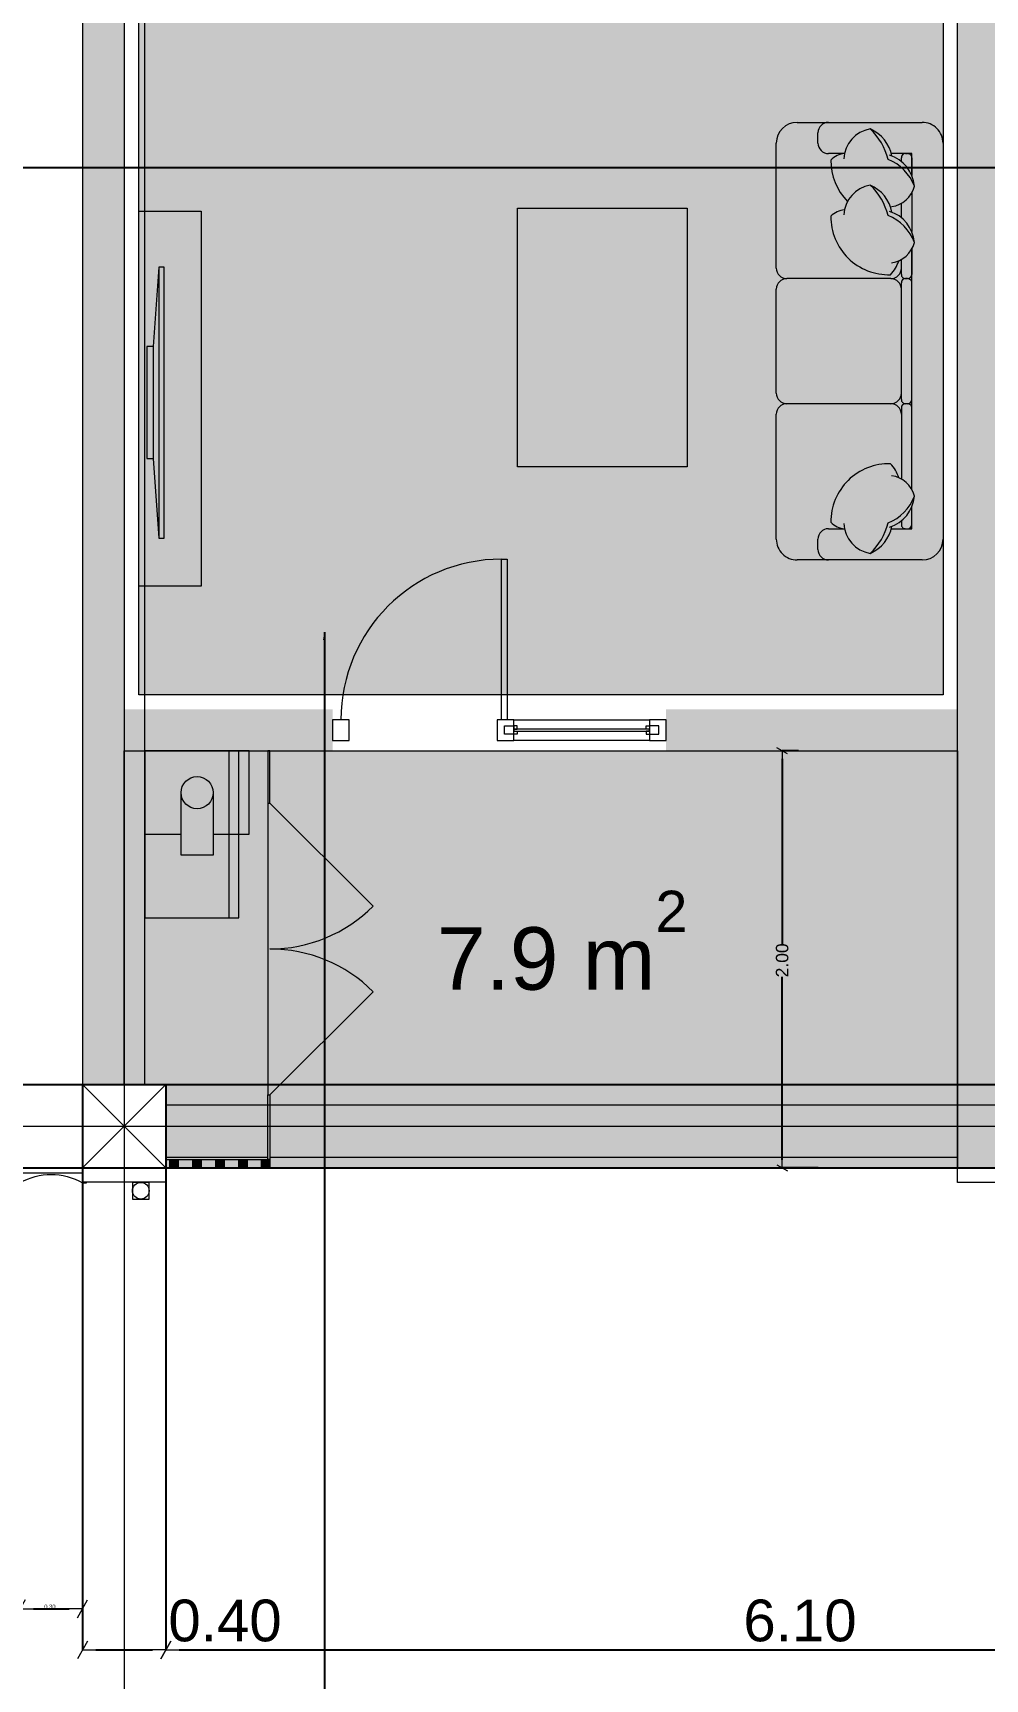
# Model space of a CAD drawing. Header units: millimetres. Extents: x 475616349 to 476941521, y 4620115302 to 4621446928.
# Drawn here: x 476510767 to 476515337, y 4620338040 to 4620345939 of the extents above; entities that cross this region are included whole.
import ezdxf

# ---------------------------------------------------------------- set-up
doc = ezdxf.new("R2010")
doc.units = ezdxf.units.MM
doc.header["$MEASUREMENT"] = 0
for name, color, linetype, lineweight in [('2D Drafting - General_Pen_No__1_Pen_No__7', 7, 'Continuous', 0), ('2D Drafting - General_Pen_No__250_Pen_No__7_Pen_No__250', 7, 'Continuous', 0), ('2D Drafting - General_Pen_No__250_Pen_No__7_Pen_No__7', 7, 'Continuous', 0), ('2D Drafting - General_Pen_No__7_Pen_No__7_Pen_No__7', 7, 'Continuous', 0), ('Doors_Pen_No__7_Pen_No__7_Pen_No__7', 7, 'Continuous', 0), ('G-Anno-Nplt_Pen_No__151', 151, 'Continuous', 0), ('G-Anno-Nplt_Pen_No__4', 7, 'Continuous', 0), ('G-Anno-Nplt_Pen_No__7', 7, 'Continuous', 0), ('gegmebi_Pen_No__1_Pen_No__7', 7, 'Continuous', 0), ('gegmebi_Pen_No__7_Pen_No__7', 7, 'Continuous', 0), ('kar-panjara_Pen_No__7_Pen_No__7_Pen_No__7', 7, 'Continuous', 0), ('New_0_Pen_No__7', 7, 'Continuous', 0), ('New_2D Drafting - General_Pen_No__250_Pen_No__7_Pen_No__255', 255, 'Continuous', 0), ('New_2D Drafting - General_Pen_No__2_Pen_No__250', 7, 'Continuous', 0), ('New_2D Drafting - General_Pen_No__30_Pen_No__9_Pen_No__9_Pen_No__255', 255, 'Continuous', 0), ('New_2D Drafting - General_Pen_No__30_Pen_No__9_Pen_No__9_Pen_No__7', 7, 'Continuous', 0), ('New_G-Anno-Nplt_Pen_No__4', 7, 'Continuous', 0), ('New_G-Anno-Nplt_Pen_No__42', 250, 'Continuous', 0), ('New_reg_nak_Pen_No__250', 7, 'Continuous', 0), ('New_reg_nak_Pen_No__7', 7, 'Continuous', 0), ('New_Structural - Bearing_Pen_No__250', 7, 'Continuous', 0), ('zoma_Pen_No__5_Pen_No__5', 5, 'Continuous', 0)]:
    doc.layers.add(name, color=color, linetype=linetype, lineweight=lineweight)
doc.layers.add('New_--aveji_Pen_No__251', color=7, linetype='Continuous', lineweight=0, true_color=0x656565)
doc.layers.add('New_zoma', color=7, linetype='Continuous')
doc.layers.add('zoma', color=7, linetype='Continuous')
doc.styles.add('GENERATED_STYLE_1', font='arial.ttf')
doc.styles.add('GENERATED_STYLE_2', font='arial.ttf')
doc.dimstyles.new('GENERATED_STYLE__10', dxfattribs={"dimtxt": 100, "dimasz": 68.640772, "dimexe": 0.18, "dimexo": 900, "dimgap": 0.09, "dimtad": 1, "dimtih": 1, "dimtoh": 1, "dimlfac": 0.001, "dimzin": 0, "dimdsep": 46, "dimtxsty": 'GENERATED_STYLE_2', "dimblk": 'ARROWHEAD_2', "dimblk1": 'ARROWHEAD_2', "dimblk2": 'ARROWHEAD_2', "dimcen": 0.09, "dimclrd": 7, "dimclre": 7, "dimclrt": 7, "dimadec": 0, "dimazin": 0, "dimtfac": 1, "dimtdec": 4, "dimtmove": 0, "dimatfit": 3, "dimfxl": 1, "dimtolj": 1, "dimtzin": 0, "dimarcsym": 0})
doc.dimstyles.new('GENERATED_STYLE__25', dxfattribs={"dimtxt": 20, "dimasz": 64.421331, "dimexe": 0.18, "dimexo": 3, "dimgap": 0.09, "dimtad": 1, "dimlfac": 0.001, "dimzin": 0, "dimdsep": 46, "dimtxsty": 'GENERATED_STYLE_1', "dimblk": 'ARROWHEAD_2', "dimblk1": 'ARROWHEAD_2', "dimblk2": 'ARROWHEAD_2', "dimcen": 0.09, "dimclrd": 7, "dimclre": 7, "dimclrt": 7, "dimadec": 0, "dimazin": 0, "dimtfac": 1, "dimtdec": 4, "dimtmove": 0, "dimatfit": 3, "dimfxl": 1, "dimtolj": 1, "dimtzin": 0, "dimarcsym": 0})
doc.dimstyles.new('GENERATED_STYLE__29', dxfattribs={"dimtxt": 80.000001, "dimasz": 38, "dimexe": 0.18, "dimexo": 3, "dimgap": 0.09, "dimtad": 1, "dimlfac": 0.001, "dimzin": 0, "dimdsep": 46, "dimtxsty": 'GENERATED_STYLE_2', "dimblk": 'ARROWHEAD_2', "dimblk1": 'ARROWHEAD_2', "dimblk2": 'ARROWHEAD_2', "dimcen": 0.09, "dimclrd": 142, "dimclre": 142, "dimclrt": 142, "dimadec": 0, "dimazin": 0, "dimtfac": 1, "dimtdec": 4, "dimtmove": 0, "dimatfit": 3, "dimfxl": 1, "dimtolj": 1, "dimtzin": 0, "dimarcsym": 0})
doc.dimstyles.new('GENERATED_STYLE__3', dxfattribs={"dimtxt": 200, "dimasz": 64.421331, "dimexe": 0.18, "dimexo": 3, "dimgap": 0.09, "dimtad": 1, "dimtih": 1, "dimtoh": 1, "dimlfac": 0.001, "dimzin": 0, "dimdsep": 46, "dimtxsty": 'GENERATED_STYLE_2', "dimblk": 'ARROWHEAD_2', "dimblk1": 'ARROWHEAD_2', "dimblk2": 'ARROWHEAD_2', "dimcen": 0.09, "dimclrd": 142, "dimclre": 142, "dimclrt": 142, "dimadec": 0, "dimazin": 0, "dimtfac": 1, "dimtdec": 4, "dimtmove": 2, "dimatfit": 3, "dimfxl": 1, "dimtolj": 1, "dimtzin": 0, "dimarcsym": 0})
doc.dimstyles.new('GENERATED_STYLE__8', dxfattribs={"dimtxt": 60.000002, "dimasz": 38, "dimexe": 0.18, "dimexo": 3, "dimgap": 0.09, "dimtad": 1, "dimlfac": 0.001, "dimzin": 0, "dimdsep": 46, "dimtxsty": 'GENERATED_STYLE_2', "dimblk": 'ARROWHEAD_2', "dimblk1": 'ARROWHEAD_2', "dimblk2": 'ARROWHEAD_2', "dimcen": 0.09, "dimclrd": 142, "dimclre": 142, "dimclrt": 142, "dimadec": 0, "dimazin": 0, "dimtfac": 1, "dimtdec": 4, "dimtmove": 0, "dimatfit": 3, "dimfxl": 1, "dimtolj": 1, "dimtzin": 0, "dimarcsym": 0})
doc.dimstyles.new('GENERATED_STYLE__9', dxfattribs={"dimtxt": 100, "dimasz": 68.640772, "dimexe": 0.18, "dimexo": 900, "dimgap": 0.09, "dimtad": 1, "dimlfac": 0.001, "dimzin": 0, "dimdsep": 46, "dimtxsty": 'GENERATED_STYLE_2', "dimblk": 'ARROWHEAD_2', "dimblk1": 'ARROWHEAD_2', "dimblk2": 'ARROWHEAD_2', "dimcen": 0.09, "dimclrd": 7, "dimclre": 7, "dimclrt": 7, "dimadec": 0, "dimazin": 0, "dimtfac": 1, "dimtdec": 4, "dimtmove": 0, "dimatfit": 3, "dimfxl": 1, "dimtolj": 1, "dimtzin": 0, "dimarcsym": 0})

# ---------------------------------------------------------------- blocks, each defined once
blk = doc.blocks.new('ARROWHEAD_2')
at = {"color": 0, "linetype": 'Continuous', "lineweight": 0}
for p, q in [((0, 0), (-1, 0)), ((-0.38, -0.66), (0.38, 0.66))]:
    blk.add_line(p, q, dxfattribs=at)
blk = doc.blocks.new('*D4014')
at = {"layer": 'Defpoints', "color": 0, "linetype": 'Continuous', "transparency": 16777216}
for p in [(476514363.2, 4620342493.7), (476514444.7, 4620342493.7), (476514538.6, 4620340493.7)]:
    blk.add_point(p, dxfattribs=at)
at = {"layer": 'New_zoma', "color": 142, "linetype": 'Continuous', "lineweight": -2, "transparency": 16777216}
for p, q in [((476514441.7, 4620342493.7), (476514363, 4620342493.7)), ((476514363.2, 4620342455.7), (476514363.2, 4620341567.4)), ((476514363.2, 4620340531.7), (476514363.2, 4620341410.6)), ((476514535.6, 4620340493.7), (476514363, 4620340493.7))]:
    blk.add_line(p, q, dxfattribs=at)
at = {"layer": 'New_zoma', "color": 142, "linetype": 'Continuous', "lineweight": -2, "transparency": 16777216, "xscale": 38.00000000000001, "yscale": 38.00000000000001, "zscale": 38.00000000000001}
for p, rotation in [((476514363.2, 4620342493.7), 90), ((476514363.2, 4620340493.7), 270)]:
    blk.add_blockref('ARROWHEAD_2', p, dxfattribs=dict(at, rotation=rotation))
at = {"layer": 'New_zoma', "color": 142, "linetype": 'Continuous', "lineweight": 0, "transparency": 16777216, "insert": (476514363.2, 4620341489), "char_height": 60, "attachment_point": 5, "rotation": 90, "style": 'GENERATED_STYLE_2'}
blk.add_mtext('\\A1;2.00', dxfattribs=at)
blk = doc.blocks.new('*D4054')
at = {"layer": 'Defpoints', "color": 0, "linetype": 'Continuous', "transparency": 16777216}
for p in [(476510705.1, 4620340893.3), (476511005.1, 4620340893.7), (476511005.1, 4620338377.4)]:
    blk.add_point(p, dxfattribs=at)
at = {"layer": 'zoma', "color": 7, "linetype": 'Continuous', "lineweight": -2, "transparency": 16777216}
for p, q in [((476510705.1, 4620340890.3), (476510705.1, 4620338377.2)), ((476511005.1, 4620340890.7), (476511005.1, 4620338377.2)), ((476510769.5, 4620338377.4), (476510940.7, 4620338377.4))]:
    blk.add_line(p, q, dxfattribs=at)
at = {"layer": 'zoma', "color": 7, "linetype": 'Continuous', "lineweight": -2, "transparency": 16777216, "xscale": 64.4213309708986, "yscale": 64.4213309708986, "zscale": 64.4213309708986, "rotation": 180}
blk.add_blockref('ARROWHEAD_2', (476510705.1, 4620338377.4), dxfattribs=at)
at = {"layer": 'zoma', "color": 7, "linetype": 'Continuous', "lineweight": -2, "transparency": 16777216, "xscale": 64.4213309708986, "yscale": 64.4213309708986, "zscale": 64.4213309708986}
blk.add_blockref('ARROWHEAD_2', (476511005.1, 4620338377.4), dxfattribs=at)
at = {"layer": 'zoma', "color": 7, "linetype": 'Continuous', "lineweight": 0, "transparency": 16777216, "insert": (476510848.8, 4620338387.7), "char_height": 20, "attachment_point": 5, "style": 'GENERATED_STYLE_1'}
blk.add_mtext('\\A1;0.30', dxfattribs=at)
blk = doc.blocks.new('*D4055')
at = {"layer": 'Defpoints', "color": 0, "linetype": 'Continuous', "transparency": 16777216}
for p in [(476511005.1, 4620340893.7), (476511405.1, 4620340893.7), (476511405.1, 4620338180.3)]:
    blk.add_point(p, dxfattribs=at)
at = {"layer": 'zoma', "color": 142, "linetype": 'Continuous', "lineweight": -2, "transparency": 16777216}
for p, q in [((476511005.1, 4620340890.7), (476511005.1, 4620338180.1)), ((476511405.1, 4620340890.7), (476511405.1, 4620338180.1)), ((476511069.5, 4620338180.3), (476511340.7, 4620338180.3))]:
    blk.add_line(p, q, dxfattribs=at)
at = {"layer": 'zoma', "color": 142, "linetype": 'Continuous', "lineweight": -2, "transparency": 16777216, "xscale": 64.4213309708986, "yscale": 64.4213309708986, "zscale": 64.4213309708986, "rotation": 180}
blk.add_blockref('ARROWHEAD_2', (476511005.1, 4620338180.3), dxfattribs=at)
at = {"layer": 'zoma', "color": 142, "linetype": 'Continuous', "lineweight": -2, "transparency": 16777216, "xscale": 64.4213309708986, "yscale": 64.4213309708986, "zscale": 64.4213309708986}
blk.add_blockref('ARROWHEAD_2', (476511405.1, 4620338180.3), dxfattribs=at)
at = {"layer": 'zoma', "color": 142, "linetype": 'Continuous', "lineweight": 0, "transparency": 16777216, "insert": (476511689.3, 4620338320.3), "char_height": 200, "attachment_point": 5, "style": 'GENERATED_STYLE_2'}
blk.add_mtext('\\A1;0.40', dxfattribs=at)
blk = doc.blocks.new('*D4056')
at = {"layer": 'Defpoints', "color": 0, "linetype": 'Continuous', "transparency": 16777216}
for p in [(476511405.1, 4620340893.7), (476517505.1, 4620340493.7), (476517505.1, 4620338180.3)]:
    blk.add_point(p, dxfattribs=at)
at = {"layer": 'zoma', "color": 142, "linetype": 'Continuous', "lineweight": -2, "transparency": 16777216}
for p, q in [((476511405.1, 4620340890.7), (476511405.1, 4620338180.1)), ((476517505.1, 4620340490.7), (476517505.1, 4620338180.1)), ((476511469.5, 4620338180.3), (476517440.7, 4620338180.3))]:
    blk.add_line(p, q, dxfattribs=at)
at = {"layer": 'zoma', "color": 142, "linetype": 'Continuous', "lineweight": -2, "transparency": 16777216, "xscale": 64.4213309708986, "yscale": 64.4213309708986, "zscale": 64.4213309708986, "rotation": 180}
blk.add_blockref('ARROWHEAD_2', (476511405.1, 4620338180.3), dxfattribs=at)
at = {"layer": 'zoma', "color": 142, "linetype": 'Continuous', "lineweight": -2, "transparency": 16777216, "xscale": 64.4213309708986, "yscale": 64.4213309708986, "zscale": 64.4213309708986}
blk.add_blockref('ARROWHEAD_2', (476517505.1, 4620338180.3), dxfattribs=at)
at = {"layer": 'zoma', "color": 142, "linetype": 'Continuous', "lineweight": 0, "transparency": 16777216, "insert": (476514448.8, 4620338320.3), "char_height": 200, "attachment_point": 5, "style": 'GENERATED_STYLE_2'}
blk.add_mtext('\\A1;6.10', dxfattribs=at)
blk = doc.blocks.new('*D3923')
at = {"layer": 'Defpoints', "color": 0, "linetype": 'Continuous', "transparency": 16777216}
for p in [(476467805.1, 4620355693.7), (476533682.1, 4620355693.7), (476467805.1, 4620340493.7)]:
    blk.add_point(p, dxfattribs=at)
at = {"layer": 'zoma', "color": 7, "linetype": 'Continuous', "lineweight": -2, "transparency": 16777216}
for p, q in [((476468705.1, 4620355693.7), (476533682.3, 4620355693.7)), ((476533682.1, 4620355625.1), (476533682.1, 4620348251.7)), ((476533682.1, 4620340562.4), (476533682.1, 4620347923.8)), ((476468705.1, 4620340493.7), (476533682.3, 4620340493.7))]:
    blk.add_line(p, q, dxfattribs=at)
at = {"layer": 'zoma', "color": 7, "linetype": 'Continuous', "lineweight": -2, "transparency": 16777216, "xscale": 68.64077230571034, "yscale": 68.64077230571034, "zscale": 68.64077230571034}
for p, rotation in [((476533682.1, 4620355693.7), 90), ((476533682.1, 4620340493.7), 270)]:
    blk.add_blockref('ARROWHEAD_2', p, dxfattribs=dict(at, rotation=rotation))
at = {"layer": 'zoma', "color": 7, "linetype": 'Continuous', "lineweight": 0, "transparency": 16777216, "insert": (476533682.1, 4620348087.8), "char_height": 100, "attachment_point": 5, "rotation": 90, "style": 'GENERATED_STYLE_2'}
blk.add_mtext('\\A1;15.20', dxfattribs=at)
blk = doc.blocks.new('*D3924')
at = {"layer": 'Defpoints', "color": 0, "linetype": 'Continuous', "transparency": 16777216}
for p in [(476467805.1, 4620340893.7), (476533022.8, 4620340893.7), (476467805.1, 4620340493.7)]:
    blk.add_point(p, dxfattribs=at)
at = {"layer": 'zoma', "color": 7, "linetype": 'Continuous', "lineweight": -2, "transparency": 16777216}
for p, q in [((476468705.1, 4620340893.7), (476533022.9, 4620340893.7)), ((476533022.8, 4620340825.1), (476533022.8, 4620340562.4)), ((476468705.1, 4620340493.7), (476533022.9, 4620340493.7)), ((476533022.8, 4620340493.7), (476533022.8, 4620340196.9))]:
    blk.add_line(p, q, dxfattribs=at)
at = {"layer": 'zoma', "color": 7, "linetype": 'Continuous', "lineweight": -2, "transparency": 16777216, "xscale": 68.64077230571034, "yscale": 68.64077230571034, "zscale": 68.64077230571034}
for p, rotation in [((476533022.8, 4620340893.7), 90), ((476533022.8, 4620340493.7), 270)]:
    blk.add_blockref('ARROWHEAD_2', p, dxfattribs=dict(at, rotation=rotation))
at = {"layer": 'zoma', "color": 7, "linetype": 'Continuous', "lineweight": 0, "transparency": 16777216, "insert": (476532893, 4620340196.9), "char_height": 100, "attachment_point": 5, "rotation": 90, "style": 'GENERATED_STYLE_2'}
blk.add_mtext('\\A1;0.40', dxfattribs=at)
blk = doc.blocks.new('*D3925')
at = {"layer": 'Defpoints', "color": 0, "linetype": 'Continuous', "transparency": 16777216}
for p in [(476531705.1, 4620345093.7), (476532893, 4620345093.7), (476467805.1, 4620340893.7)]:
    blk.add_point(p, dxfattribs=at)
at = {"layer": 'zoma', "color": 7, "linetype": 'Continuous', "lineweight": -2, "transparency": 16777216}
for p, q in [((476532605.1, 4620345093.7), (476532893.2, 4620345093.7)), ((476532893, 4620345025.1), (476532893, 4620343119.2)), ((476532893, 4620340962.4), (476532893, 4620342855.6)), ((476468705.1, 4620340893.7), (476532893.2, 4620340893.7))]:
    blk.add_line(p, q, dxfattribs=at)
at = {"layer": 'zoma', "color": 7, "linetype": 'Continuous', "lineweight": -2, "transparency": 16777216, "xscale": 68.64077230571034, "yscale": 68.64077230571034, "zscale": 68.64077230571034}
for p, rotation in [((476532893, 4620345093.7), 90), ((476532893, 4620340893.7), 270)]:
    blk.add_blockref('ARROWHEAD_2', p, dxfattribs=dict(at, rotation=rotation))
at = {"layer": 'zoma', "color": 7, "linetype": 'Continuous', "lineweight": 0, "transparency": 16777216, "insert": (476532893, 4620342987.4), "char_height": 100, "attachment_point": 5, "rotation": 90, "style": 'GENERATED_STYLE_2'}
blk.add_mtext('\\A1;4.20', dxfattribs=at)
blk = doc.blocks.new('*D3926')
at = {"layer": 'Defpoints', "color": 0, "linetype": 'Continuous', "transparency": 16777216}
for p in [(476467805.1, 4620345293.7), (476533022.8, 4620345293.7), (476531705.1, 4620345093.7)]:
    blk.add_point(p, dxfattribs=at)
at = {"layer": 'zoma', "color": 7, "linetype": 'Continuous', "lineweight": -2, "transparency": 16777216}
for p, q in [((476468705.1, 4620345293.7), (476533022.9, 4620345293.7)), ((476533022.8, 4620345225.1), (476533022.8, 4620345162.4)), ((476532605.1, 4620345093.7), (476533022.9, 4620345093.7)), ((476533022.8, 4620345093.7), (476533022.8, 4620344796.9))]:
    blk.add_line(p, q, dxfattribs=at)
at = {"layer": 'zoma', "color": 7, "linetype": 'Continuous', "lineweight": -2, "transparency": 16777216, "xscale": 68.64077230571034, "yscale": 68.64077230571034, "zscale": 68.64077230571034}
for p, rotation in [((476533022.8, 4620345293.7), 90), ((476533022.8, 4620345093.7), 270)]:
    blk.add_blockref('ARROWHEAD_2', p, dxfattribs=dict(at, rotation=rotation))
at = {"layer": 'zoma', "color": 7, "linetype": 'Continuous', "lineweight": 0, "transparency": 16777216, "insert": (476532893, 4620344796.9), "char_height": 100, "attachment_point": 5, "rotation": 90, "style": 'GENERATED_STYLE_2'}
blk.add_mtext('\\A1;0.20', dxfattribs=at)
blk = doc.blocks.new('*D3927')
at = {"layer": 'Defpoints', "color": 0, "linetype": 'Continuous', "transparency": 16777216}
for p in [(476467805.1, 4620347893.7), (476532893, 4620347893.7), (476467805.1, 4620345293.7)]:
    blk.add_point(p, dxfattribs=at)
at = {"layer": 'zoma', "color": 7, "linetype": 'Continuous', "lineweight": -2, "transparency": 16777216}
for p, q in [((476468705.1, 4620347893.7), (476532893.2, 4620347893.7)), ((476532893, 4620347825.1), (476532893, 4620346718.1)), ((476532893, 4620345362.4), (476532893, 4620346456.8)), ((476468705.1, 4620345293.7), (476532893.2, 4620345293.7))]:
    blk.add_line(p, q, dxfattribs=at)
at = {"layer": 'zoma', "color": 7, "linetype": 'Continuous', "lineweight": -2, "transparency": 16777216, "xscale": 68.64077230571034, "yscale": 68.64077230571034, "zscale": 68.64077230571034}
for p, rotation in [((476532893, 4620347893.7), 90), ((476532893, 4620345293.7), 270)]:
    blk.add_blockref('ARROWHEAD_2', p, dxfattribs=dict(at, rotation=rotation))
at = {"layer": 'zoma', "color": 7, "linetype": 'Continuous', "lineweight": 0, "transparency": 16777216, "insert": (476532893, 4620346587.4), "char_height": 100, "attachment_point": 5, "rotation": 90, "style": 'GENERATED_STYLE_2'}
blk.add_mtext('\\A1;2.60', dxfattribs=at)
blk = doc.blocks.new('*D3947')
at = {"layer": 'Defpoints', "color": 0, "linetype": 'Continuous', "transparency": 16777216}
for p in [(476467805.1, 4620340493.8), (476531355.1, 4620340493.8), (476531705.1, 4620330975.6)]:
    blk.add_point(p, dxfattribs=at)
at = {"layer": 'zoma', "color": 7, "linetype": 'Continuous', "lineweight": -2, "transparency": 16777216}
for p, q in [((476468705.1, 4620340493.8), (476531355.3, 4620340493.8)), ((476531355.1, 4620340425.1), (476531355.1, 4620335848.4)), ((476531355.1, 4620331044.3), (476531355.1, 4620335589.5)), ((476530805.1, 4620330975.6), (476531354.9, 4620330975.6))]:
    blk.add_line(p, q, dxfattribs=at)
at = {"layer": 'zoma', "color": 7, "linetype": 'Continuous', "lineweight": -2, "transparency": 16777216, "xscale": 68.64077230571034, "yscale": 68.64077230571034, "zscale": 68.64077230571034}
for p, rotation in [((476531355.1, 4620340493.8), 90), ((476531355.1, 4620330975.6), 270)]:
    blk.add_blockref('ARROWHEAD_2', p, dxfattribs=dict(at, rotation=rotation))
at = {"layer": 'zoma', "color": 7, "linetype": 'Continuous', "lineweight": 0, "transparency": 16777216, "insert": (476531355.1, 4620335719), "char_height": 100, "attachment_point": 5, "rotation": 90, "style": 'GENERATED_STYLE_2'}
blk.add_mtext('\\A1;9.52', dxfattribs=at)

msp = doc.modelspace()

# ---------------------------------------------------------------- hatches: boundary and pattern name
at = {"layer": '2D Drafting - General_Pen_No__250_Pen_No__7_Pen_No__7', "linetype": 'Continuous', "lineweight": 0}
for points in [[(476515405.084, 4620347968.723), (476515405.084, 4620340493.723), (476515205.084, 4620340493.723), (476515205.084, 4620347968.723)], [(476511005.084, 4620347893.723), (476511205.084, 4620347893.723), (476511205.084, 4620340893.723), (476511005.084, 4620340893.723)], [(476511005.084, 4620342493.723), (476512205.709, 4620342493.723), (476512205.709, 4620342693.723), (476511005.084, 4620342693.723)], [(476513805.705, 4620342493.723), (476515268.95, 4620342493.723), (476515268.95, 4620342693.723), (476513805.705, 4620342693.723)], [(476511895.082, 4620342493.723), (476511895.082, 4620342243.723), (476511905.082, 4620342243.723), (476511905.082, 4620342493.723)], [(476511905.082, 4620340843.723), (476511905.082, 4620340533.723), (476511895.082, 4620340533.723), (476511895.082, 4620340843.723)], [(476511895.082, 4620340543.723), (476511405.084, 4620340543.723), (476511405.084, 4620340533.723), (476511895.082, 4620340533.723)]]:
    msp.add_hatch(color=7, dxfattribs=at).paths.add_polyline_path(points)
at = {"layer": 'G-Anno-Nplt_Pen_No__151', "linetype": 'Continuous', "lineweight": 0, "true_color": 0x1f2f3f}
msp.add_hatch(color=169, dxfattribs=at).paths.add_polyline_path([(476511275.084, 4620347823.723), (476511475.084, 4620347823.723), (476511475.084, 4620348123.722), (476511675.084, 4620348123.722), (476511675.084, 4620348803.91), (476511275.084, 4620348803.91), (476511275.084, 4620354323.723), (476514375.208, 4620354323.723), (476514375.208, 4620355423.723), (476517435.027, 4620355423.723), (476517435.026, 4620355223.722), (476517435.026, 4620351961.36), (476517505.026, 4620351961.36), (476517505.026, 4620350364.055), (476517105.059, 4620350364.055), (476517105.059, 4620349753.68), (476517435.026, 4620349753.68), (476517435.026, 4620348363.722), (476517435.026, 4620348038.723), (476515135.084, 4620348038.723), (476515135.084, 4620342763.723), (476511275.084, 4620342763.723)])
at = {"layer": 'New_2D Drafting - General_Pen_No__250_Pen_No__7_Pen_No__255', "linetype": 'Continuous', "lineweight": 0}
for points in [[(476511305.088, 4620342493.719), (476511805.088, 4620342493.715), (476511805.084, 4620342093.719), (476511632.099, 4620342093.721), (476511632.098, 4620341993.718), (476511478.072, 4620341993.719), (476511478.073, 4620342093.722), (476511305.084, 4620342093.724)], [(476511305.088, 4620342493.719), (476511755.088, 4620342493.719), (476511755.088, 4620341693.719), (476511305.088, 4620341693.719)]]:
    msp.add_hatch(color=255, dxfattribs=at).paths.add_polyline_path(points)
at = {"layer": 'New_2D Drafting - General_Pen_No__30_Pen_No__9_Pen_No__9_Pen_No__255', "linetype": 'Continuous', "lineweight": 0}
for points in [[(476511424.999, 4620340493.723), (476511424.999, 4620340533.723), (476511464.999, 4620340533.723), (476511464.999, 4620340493.723)], [(476511534.999, 4620340493.723), (476511534.999, 4620340533.723), (476511574.999, 4620340533.723), (476511574.999, 4620340493.723)], [(476511644.999, 4620340493.723), (476511644.999, 4620340533.723), (476511684.999, 4620340533.723), (476511684.999, 4620340493.723)], [(476511754.999, 4620340493.723), (476511754.999, 4620340533.723), (476511794.999, 4620340533.723), (476511794.999, 4620340493.723)], [(476511864.999, 4620340493.723), (476511864.999, 4620340533.723), (476511904.999, 4620340533.723), (476511904.999, 4620340493.723)]]:
    msp.add_hatch(color=255, dxfattribs=at).paths.add_polyline_path(points)
at = {"layer": 'New_G-Anno-Nplt_Pen_No__42', "linetype": 'Continuous', "lineweight": 0}
msp.add_hatch(color=250, dxfattribs=at).paths.add_polyline_path([(476511205.084, 4620342493.723), (476515205.084, 4620342493.723), (476515205.084, 4620340493.723), (476511405.084, 4620340493.723), (476511405.084, 4620340893.723), (476511205.084, 4620340893.723)])

# ---------------------------------------------------------------- linework, layer by layer
at = {"layer": '2D Drafting - General_Pen_No__1_Pen_No__7', "color": 7, "linetype": 'Continuous', "lineweight": 0}
for p, q in [((476511405.084, 4620340493.723), (476511005.084, 4620340893.723)), ((476511005.084, 4620340493.723), (476511405.084, 4620340893.723))]:
    msp.add_line(p, q, dxfattribs=at)
at = {"layer": '2D Drafting - General_Pen_No__1_Pen_No__7', "color": 7, "linetype": 'Continuous', "lineweight": 0, "flags": 128}
for points in [[(476511305.084, 4620340893.723), (476511305.084, 4620347893.723), (476511005.084, 4620347893.723), (476511005.084, 4620340893.723)], [(476511005.084, 4620340493.723), (476511405.084, 4620340493.723), (476511405.084, 4620340893.723), (476511005.084, 4620340893.723)], [(476511405.084, 4620340493.723), (476517505.084, 4620340493.723), (476517505.084, 4620340793.723), (476511405.084, 4620340793.723)]]:
    msp.add_lwpolyline(points, close=True, dxfattribs=at)
at = {"layer": '2D Drafting - General_Pen_No__1_Pen_No__7', "color": 7, "linetype": 'Continuous', "lineweight": 0}
msp.add_circle((476511285.127, 4620340383.753), 40, dxfattribs=at)
at = {"layer": '2D Drafting - General_Pen_No__250_Pen_No__7_Pen_No__250', "color": 7, "linetype": 'Continuous', "lineweight": 0, "flags": 128}
for points in [[(476515405.084, 4620347968.723), (476515405.084, 4620340493.723), (476515205.084, 4620340493.723), (476515205.084, 4620347968.723)], [(476511895.082, 4620342493.723), (476511895.082, 4620342243.723), (476511905.082, 4620342243.723), (476511905.082, 4620342493.723)], [(476511905.082, 4620340843.723), (476511905.082, 4620340533.723), (476511895.082, 4620340533.723), (476511895.082, 4620340843.723)], [(476511895.082, 4620340543.723), (476511405.084, 4620340543.723), (476511405.084, 4620340533.723), (476511895.082, 4620340533.723)]]:
    msp.add_lwpolyline(points, close=True, dxfattribs=at)
at = {"layer": '2D Drafting - General_Pen_No__7_Pen_No__7_Pen_No__7', "color": 7, "linetype": 'Continuous', "lineweight": 0, "flags": 128}
msp.add_lwpolyline([(476513725.705, 4620342543.76), (476513075.705, 4620342543.789), (476513075.709, 4620342643.728), (476513725.709, 4620342643.699)], close=True, dxfattribs=at)
at = {"layer": '2D Drafting - General_Pen_No__7_Pen_No__7_Pen_No__7', "color": 7, "linetype": 'Continuous', "lineweight": 0}
msp.add_arc((476513016.02, 4620342643.741), 770.311, 89.9974694, 179.9942626, dxfattribs=at)
at = {"layer": 'Doors_Pen_No__7_Pen_No__7_Pen_No__7', "color": 7, "linetype": 'Continuous', "lineweight": 0, "flags": 128}
msp.add_lwpolyline([(476513042.687, 4620342643.74), (476513016.02, 4620342643.741), (476513016.054, 4620343414.052), (476513042.721, 4620343414.051)], close=True, dxfattribs=at)
at = {"layer": 'G-Anno-Nplt_Pen_No__4', "color": 7, "linetype": 'Continuous', "lineweight": 0, "flags": 128}
msp.add_lwpolyline([(476511275.084, 4620347823.723), (476511475.084, 4620347823.723), (476511475.084, 4620348123.722), (476511675.084, 4620348123.722), (476511675.084, 4620348803.91), (476511275.084, 4620348803.91), (476511275.084, 4620354323.723), (476514375.208, 4620354323.723), (476514375.208, 4620355423.723), (476517435.027, 4620355423.723), (476517435.026, 4620355223.722), (476517435.026, 4620351961.36), (476517505.026, 4620351961.36), (476517505.026, 4620350364.055), (476517105.059, 4620350364.055), (476517105.059, 4620349753.68), (476517435.026, 4620349753.68), (476517435.026, 4620348363.722), (476517435.026, 4620348038.723), (476515135.084, 4620348038.723), (476515135.084, 4620342763.723), (476511275.084, 4620342763.723)], close=True, dxfattribs=at)
at = {"layer": 'gegmebi_Pen_No__1_Pen_No__7', "color": 7, "linetype": 'Continuous', "lineweight": 0, "flags": 128}
for points in [[(476511632.099, 4620342093.721), (476511805.084, 4620342093.719), (476511805.088, 4620342493.715), (476511305.088, 4620342493.719), (476511305.084, 4620342093.724), (476511478.073, 4620342093.722)], [(476511632.101, 4620342293.719), (476511632.098, 4620341993.718), (476511478.072, 4620341993.719), (476511478.075, 4620342293.72)]]:
    msp.add_lwpolyline(points, dxfattribs=at)
at = {"layer": 'gegmebi_Pen_No__7_Pen_No__7', "color": 7, "linetype": 'Continuous', "lineweight": 0}
for p, q in [((476511245.127, 4620340423.753), (476511245.127, 4620340343.753)), ((476511325.127, 4620340423.753), (476511245.127, 4620340423.753)), ((476511325.127, 4620340343.753), (476511325.127, 4620340423.753)), ((476511245.127, 4620340343.753), (476511325.127, 4620340343.753))]:
    msp.add_line(p, q, dxfattribs=at)
at = {"layer": 'kar-panjara_Pen_No__7_Pen_No__7_Pen_No__7', "color": 7, "linetype": 'Continuous', "lineweight": 0, "flags": 128}
for points in [[(476512205.705, 4620342543.809), (476512285.705, 4620342543.806), (476512285.709, 4620342643.806), (476512205.709, 4620342643.809)], [(476512995.705, 4620342543.732), (476513075.705, 4620342543.728), (476513075.709, 4620342643.728), (476512995.709, 4620342643.732)], [(476513030.708, 4620342613.73), (476513075.708, 4620342613.728), (476513075.707, 4620342598.728), (476513075.707, 4620342588.728), (476513090.707, 4620342588.727), (476513090.706, 4620342573.727), (476513030.706, 4620342573.73)], [(476513090.708, 4620342613.727), (476513075.708, 4620342613.728), (476513075.707, 4620342598.728), (476513090.707, 4620342598.727)], [(476513725.707, 4620342598.699), (476513075.707, 4620342598.728), (476513075.707, 4620342588.728), (476513725.707, 4620342588.699)], [(476513770.708, 4620342613.697), (476513725.708, 4620342613.699), (476513725.707, 4620342598.699), (476513725.707, 4620342588.699), (476513710.707, 4620342588.7), (476513710.706, 4620342573.7), (476513770.706, 4620342573.697)], [(476513710.708, 4620342613.7), (476513725.708, 4620342613.699), (476513725.707, 4620342598.699), (476513710.707, 4620342598.7)], [(476513725.705, 4620342543.76), (476513805.705, 4620342543.757), (476513805.709, 4620342643.757), (476513725.709, 4620342643.76)]]:
    msp.add_lwpolyline(points, close=True, dxfattribs=at)
at = {"layer": 'New_--aveji_Pen_No__251', "color": 251, "linetype": 'Continuous', "lineweight": 0, "true_color": 0x656565}
for points in [[(476511575.084, 4620345083.761), (476511575.084, 4620343283.761), (476511275.084, 4620343283.761), (476511275.084, 4620345083.761)], [(476511343.684, 4620343896.363), (476511371.775, 4620343515.088), (476511397.607, 4620343515.088), (476511397.607, 4620344815.088), (476511371.774, 4620344815.088), (476511343.684, 4620344433.813)]]:
    msp.add_lwpolyline(points, close=True, dxfattribs=at)
for points in [[(476511371.774, 4620344815.088), (476511371.775, 4620343515.088)], [(476511343.684, 4620344433.813), (476511313.684, 4620344433.813), (476511313.684, 4620343896.363), (476511343.684, 4620343896.363)]]:
    msp.add_lwpolyline(points, dxfattribs=at)
at = {"layer": 'New_0_Pen_No__7', "color": 7, "linetype": 'Continuous', "lineweight": 0}
for p, q in [((476514435.084, 4620345510.042), (476515035.084, 4620345510.042)), ((476514535.084, 4620345410.042), (476514535.084, 4620345460.042)), ((476514335.084, 4620344810.042), (476514335.084, 4620345410.042)), ((476514662.552, 4620345360.042), (476514585.084, 4620345360.042)), ((476514985.084, 4620345360.042), (476514886.822, 4620345360.042)), ((476514955.084, 4620345360.042), (476514965.084, 4620345360.042)), ((476514985.084, 4620345254.856), (476514985.084, 4620345360.042)), ((476515135.084, 4620345410.042), (476515135.085, 4620343510.042)), ((476514935.084, 4620345321.886), (476514935.084, 4620345340.042)), ((476514985.084, 4620345340.042), (476514985.084, 4620345254.856)), ((476514935.084, 4620345052.538), (476514935.084, 4620345121.327)), ((476514985.084, 4620345171.674), (476514985.084, 4620344985.508)), ((476514985.085, 4620343748.41), (476514985.084, 4620344902.326)), ((476514985.084, 4620344902.326), (476514985.084, 4620344780.042)), ((476514935.084, 4620344780.042), (476514935.084, 4620344851.979)), ((476514885.084, 4620344760.042), (476514385.084, 4620344760.042)), ((476514935.084, 4620344180.042), (476514935.084, 4620344740.042)), ((476514955.084, 4620344760.042), (476514965.084, 4620344760.042)), ((476514965.084, 4620344760.042), (476514955.084, 4620344760.042)), ((476514335.084, 4620344210.042), (476514335.084, 4620344710.042)), ((476514885.084, 4620344160.042), (476514385.084, 4620344160.042)), ((476514965.084, 4620344160.042), (476514955.084, 4620344160.042)), ((476514965.084, 4620344160.042), (476514955.084, 4620344160.042)), ((476514335.085, 4620343510.042), (476514335.084, 4620344110.042)), ((476514935.084, 4620344140.042), (476514935.085, 4620343798.757)), ((476514985.085, 4620343560.042), (476514985.085, 4620343665.228)), ((476514985.085, 4620343580.042), (476514985.085, 4620343665.228)), ((476514585.085, 4620343560.042), (476514662.553, 4620343560.042)), ((476514886.823, 4620343560.042), (476514985.085, 4620343560.042)), ((476514935.085, 4620343598.198), (476514935.085, 4620343580.042)), ((476514955.085, 4620343560.042), (476514965.085, 4620343560.042)), ((476514535.085, 4620343460.042), (476514535.085, 4620343510.042)), ((476515035.085, 4620343410.042), (476514435.085, 4620343410.042))]:
    msp.add_line(p, q, dxfattribs=at)
msp.add_lwpolyline([(476513093.689, 4620345097.968), (476513907.436, 4620345097.968), (476513907.436, 4620343857.263), (476513093.689, 4620343857.263)], close=True, dxfattribs=at)
for centre, radius, start, end in [((476514435.084, 4620345410.042), 100, 90.0000171, 180), ((476514585.084, 4620345460.042), 50, 90.0000171, 180), ((476515035.084, 4620345410.042), 100, 0, 90.0000171), ((476514810.156, 4620345329.513), 150.728, 99.3928678, 177.9328456), ((476514715.531, 4620345315.741), 176.927, 10.6386945, 66.6848582), ((476514586.617, 4620345262.908), 293.149, 13.6491744, 47.2632183), ((476514585.084, 4620345410.042), 50, 180, 270.0000171), ((476514674.976, 4620345247.649), 113.183, 96.2902663, 133.8883933), ((476514827.784, 4620345189.684), 170.267, 4.5331981, 72.7286529), ((476514955.084, 4620345340.042), 20, 90.0000171, 180), ((476514965.084, 4620345340.042), 20, 0, 90.0000171), ((476514874.621, 4620345326.409), 278.124, 179.4210633, 224.7117712), ((476514790.281, 4620345126.649), 220.903, 20.2593753, 68.4317554), ((476514810.156, 4620345060.165), 150.728, 99.3928678, 177.9328456), ((476514715.532, 4620345046.393), 176.927, 10.6386945, 66.6848582), ((476514586.617, 4620344993.56), 293.149, 13.6491744, 47.2632183), ((476514871.048, 4620345234.923), 130.403, 277.768033, 345.893625), ((476514874.621, 4620345057.061), 278.124, 179.4210633, 271.7150029), ((476514674.976, 4620344978.301), 113.183, 96.2902663, 133.8883933), ((476514790.281, 4620344857.301), 220.903, 20.2593753, 68.4317554), ((476514827.784, 4620344920.336), 170.267, 4.5331981, 72.7286529), ((476514871.048, 4620344965.575), 130.403, 277.7680296, 345.893625), ((476514385.084, 4620344810.042), 50, 180, 270.0000171), ((476514767.578, 4620344892.41), 161.732, 315.5055575, 343.2207637), ((476514885.084, 4620344810.042), 50, 270.0000171, 0), ((476514385.084, 4620344710.042), 50, 90.0000171, 180), ((476514885.084, 4620344710.042), 50, 0, 90.0000171), ((476514955.084, 4620344780.042), 20, 180, 270.0000171), ((476514955.084, 4620344740.042), 20, 90.0000171, 180), ((476514965.084, 4620344780.042), 20, 270.0000171, 0), ((476514965.084, 4620344740.042), 20, 0, 90.0000171), ((476514385.084, 4620344210.042), 50, 180, 270.0000171), ((476514385.084, 4620344110.042), 50, 90.0000171, 180), ((476514885.084, 4620344210.042), 50, 270.0000171, 0), ((476514885.084, 4620344110.042), 50, 0, 90.0000171), ((476514955.084, 4620344180.042), 20, 180, 270.0000137), ((476514955.084, 4620344140.042), 20, 90.0000171, 180), ((476514965.084, 4620344180.042), 20, 270.0000171, 0), ((476514965.084, 4620344140.042), 20, 0, 90.0000171), ((476514874.621, 4620343593.675), 278.124, 88.2850313, 180.5789367), ((476514767.578, 4620343758.326), 161.732, 16.7792935, 44.4945078), ((476514871.048, 4620343685.16), 130.403, 14.1064305, 82.2320008), ((476514790.282, 4620343793.435), 220.903, 291.5682668, 339.7406247), ((476514827.784, 4620343730.4), 170.267, 287.2713765, 355.4668567), ((476514585.085, 4620343510.042), 50, 90.0000171, 180), ((476514674.976, 4620343672.435), 113.183, 226.1116166, 263.7097642), ((476514810.157, 4620343590.571), 150.728, 182.0672091, 260.6071659), ((476514586.618, 4620343657.175), 293.149, 312.7367917, 346.350882), ((476514715.532, 4620343604.343), 176.927, 293.3151669, 349.361361), ((476514955.085, 4620343580.042), 20, 180, 270.0000171), ((476514965.085, 4620343580.042), 20, 270.0000137, 0), ((476514435.085, 4620343510.042), 100, 180, 270.0000171), ((476514585.085, 4620343460.042), 50, 180, 270.0000171), ((476515035.085, 4620343510.042), 100, 270.0000171, 0)]:
    msp.add_arc(centre, radius, start, end, dxfattribs=at)
at = {"layer": 'New_2D Drafting - General_Pen_No__30_Pen_No__9_Pen_No__9_Pen_No__7', "color": 7, "linetype": 'Continuous', "lineweight": 0, "flags": 128}
for points in [[(476511424.999, 4620340493.723), (476511424.999, 4620340533.723), (476511464.999, 4620340533.723), (476511464.999, 4620340493.723)], [(476511534.999, 4620340493.723), (476511534.999, 4620340533.723), (476511574.999, 4620340533.723), (476511574.999, 4620340493.723)], [(476511644.999, 4620340493.723), (476511644.999, 4620340533.723), (476511684.999, 4620340533.723), (476511684.999, 4620340493.723)], [(476511754.999, 4620340493.723), (476511754.999, 4620340533.723), (476511794.999, 4620340533.723), (476511794.999, 4620340493.723)], [(476511864.999, 4620340493.723), (476511864.999, 4620340533.723), (476511904.999, 4620340533.723), (476511904.999, 4620340493.723)]]:
    msp.add_lwpolyline(points, close=True, dxfattribs=at)
at = {"layer": 'New_G-Anno-Nplt_Pen_No__4', "color": 7, "linetype": 'Continuous', "lineweight": 0, "flags": 128}
msp.add_lwpolyline([(476511205.084, 4620342493.723), (476515205.084, 4620342493.723), (476515205.084, 4620340493.723), (476511405.084, 4620340493.723), (476511405.084, 4620340893.723), (476511205.084, 4620340893.723)], close=True, dxfattribs=at)
at = {"layer": 'New_reg_nak_Pen_No__250', "color": 7, "linetype": 'Continuous', "lineweight": 0}
for p, q in [((476511709.61, 4620341693.719), (476511709.61, 4620342493.719)), ((476511895.082, 4620342243.723), (476511895.082, 4620340843.723))]:
    msp.add_line(p, q, dxfattribs=at)
at = {"layer": 'New_reg_nak_Pen_No__250', "color": 7, "linetype": 'Continuous', "lineweight": 0, "flags": 128}
for points in [[(476511305.088, 4620342493.719), (476511305.088, 4620341693.719), (476511755.088, 4620341693.719), (476511755.088, 4620342493.719)], [(476511905.082, 4620340493.723), (476515205.084, 4620340493.723), (476515205.084, 4620340543.729), (476511905.082, 4620340543.729)]]:
    msp.add_lwpolyline(points, close=True, dxfattribs=at)
at = {"layer": 'New_reg_nak_Pen_No__250', "color": 7, "linetype": 'Continuous', "lineweight": 0}
msp.add_circle((476511555.088, 4620342293.719), 77.013, dxfattribs=at)
at = {"layer": 'New_reg_nak_Pen_No__7', "color": 7, "linetype": 'Continuous', "lineweight": 0, "flags": 128}
for points in [[(476511405.084, 4620340493.723), (476511405.084, 4620340424.069), (476511005.084, 4620340424.069), (476511005.084, 4620340493.729)], [(476517905.091, 4620340493.729), (476517905.091, 4620340423.723), (476515205.084, 4620340423.723), (476515205.084, 4620340493.729)]]:
    msp.add_lwpolyline(points, dxfattribs=at)
at = {"layer": 'New_Structural - Bearing_Pen_No__250', "color": 7, "linetype": 'Continuous', "lineweight": 0}
for p, q in [((476511905.082, 4620342243.723), (476512400.057, 4620341748.748)), ((476511905.082, 4620340843.723), (476512400.057, 4620341338.697))]:
    msp.add_line(p, q, dxfattribs=at)
msp.add_lwpolyline([(476510705.008, 4620340421.959, -0.26578795), (476511005.084, 4620340421.959), (476511024.994, 4620340421.959), (476511024.994, 4620340423.75), (476511005.084, 4620340423.75), (476511005.084, 4620340467.69), (476510705.008, 4620340467.69), (476510705.008, 4620340423.75), (476510690.379, 4620340423.75), (476510690.379, 4620340421.959)], format="xyb", close=True, dxfattribs=at)
for centre, start, end in [((476511905.082, 4620342243.723), 270, 315.0000121), ((476511905.082, 4620340843.723), 44.9999879, 90)]:
    msp.add_arc(centre, 700, start, end, dxfattribs=at)
at = {"layer": 'zoma_Pen_No__5_Pen_No__5', "color": 5, "linetype": 'Continuous', "lineweight": 0}
for p, q in [((476511205.077, 4620357964.706), (476511205.077, 4620337089.714)), ((476465524.461, 4620340693.75), (476535354.291, 4620340693.75))]:
    msp.add_line(p, q, dxfattribs=at)

# ---------------------------------------------------------------- texts
at = {"layer": 'G-Anno-Nplt_Pen_No__7', "color": 7, "lineweight": 0, "insert": (476512706.618, 4620341343.723), "char_height": 300, "attachment_point": 7, "style": 'GENERATED_STYLE_1'}
msp.add_mtext('{\\fArial|b0|i0|c0|p34;7.9 m{\\H0.66x;\\S2^  ;}}', dxfattribs=at)

# ---------------------------------------------------------------- dimensions: what is measured, and where the dimension line sits
at = {"layer": 'New_zoma', "color": 7, "linetype": 'Continuous', "lineweight": 0}
dim = msp.add_linear_dim(base=(476514363.177, 4620342493.723), p1=(476514538.605, 4620340493.729), p2=(476514444.701, 4620342493.723), angle=90, dimstyle='GENERATED_STYLE__8', dxfattribs=at)
dim.commit()
dim.dimension.update_dxf_attribs({"geometry": '*D4014', "text_midpoint": (476514363.177, 4620341489.006), "dimtype": 160, "text_rotation": 90})
at = {"layer": 'zoma', "color": 142, "linetype": 'Continuous', "lineweight": 0}
for base, p1, p2, picture, middle in [((476533682.101, 4620355693.723), (476467805.077, 4620340493.723), (476467805.077, 4620355693.723), '*D3923', (476533682.101, 4620348087.781)), ((476532892.973, 4620347893.723), (476467805.077, 4620345293.723), (476467805.077, 4620347893.723), '*D3927', (476532892.973, 4620346587.43)), ((476533022.769, 4620345293.723), (476531705.084, 4620345093.721), (476467805.077, 4620345293.723), '*D3926', (476532892.973, 4620344796.873)), ((476532892.973, 4620345093.721), (476467805.077, 4620340893.723), (476531705.084, 4620345093.721), '*D3925', (476532892.973, 4620342987.429)), ((476533022.769, 4620340893.723), (476467805.077, 4620340493.723), (476467805.077, 4620340893.723), '*D3924', (476532892.973, 4620340196.874))]:
    dim = msp.add_linear_dim(base=base, p1=p1, p2=p2, angle=90, dimstyle='GENERATED_STYLE__9', dxfattribs=at)
    dim.commit()
    dim.dimension.update_dxf_attribs({"geometry": picture, "text_midpoint": middle, "dimtype": 160, "text_rotation": 90})
for base, p1, p2, dimstyle, picture, middle in [((476511005.084, 4620338377.42), (476510705.084, 4620340893.269), (476511005.084, 4620340893.723), 'GENERATED_STYLE__25', '*D4054', (476510848.791, 4620338377.42)), ((476511405.084, 4620338180.292), (476511005.084, 4620340893.723), (476511405.084, 4620340893.723), 'GENERATED_STYLE__3', '*D4055', (476511689.346, 4620338320.292)), ((476517505.084, 4620338180.292), (476511405.084, 4620340893.723), (476517505.084, 4620340493.723), 'GENERATED_STYLE__3', '*D4056', (476514448.791, 4620338320.292))]:
    dim = msp.add_linear_dim(base=base, p1=p1, p2=p2, dimstyle=dimstyle, dxfattribs=at)
    dim.commit()
    dim.dimension.update_dxf_attribs({"geometry": picture, "text_midpoint": middle, "dimtype": 160})
at = {"layer": 'zoma', "color": 1, "linetype": 'Continuous', "lineweight": 0}
dim = msp.add_linear_dim(base=(476531355.084, 4620340493.75), p1=(476531705.084, 4620330975.634), p2=(476467805.077, 4620340493.75), angle=90, dimstyle='GENERATED_STYLE__10', dxfattribs=at)
dim.commit()
dim.dimension.update_dxf_attribs({"geometry": '*D3947', "text_midpoint": (476531355.084, 4620335718.959), "dimtype": 160, "text_rotation": 90})

# ---------------------------------------------------------------- leaders
at = {"layer": 'New_2D Drafting - General_Pen_No__2_Pen_No__250', "color": 7, "linetype": 'Continuous', "lineweight": 0, "annotation_type": 0, "has_hookline": 1, "hookline_direction": 0, "text_width": 1933.333}
msp.add_leader([(476512165.877, 4620343064.393), (476512165.877, 4620335606.258), (476513265.787, 4620335472.835)], dimstyle='GENERATED_STYLE__29', dxfattribs=at)

doc.saveas('drawing.dxf')
